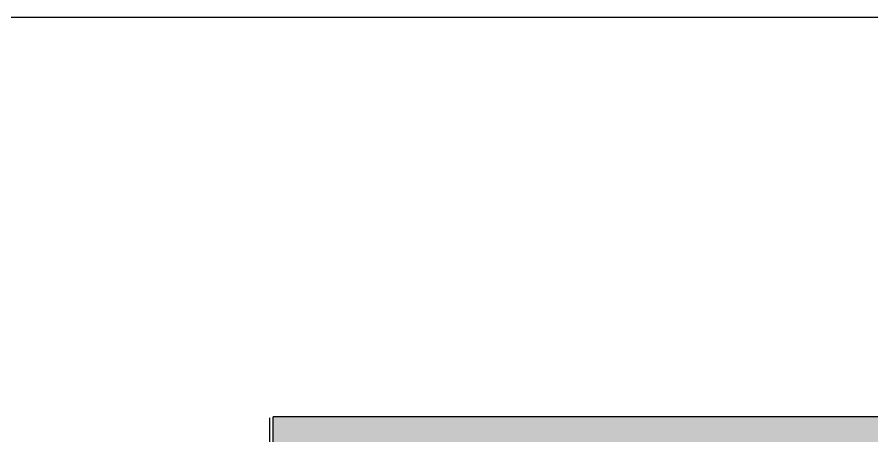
# Model space of a CAD drawing. Extents: x -36 to 357, y 137 to 237.
# Drawn here: x 15.274 to 18.837, y 212.768 to 214.513 of the extents above; entities that cross this region are included whole.
import ezdxf

# ---------------------------------------------------------------- set-up
doc = ezdxf.new("R2010")
doc.units = 0
doc.header["$LTSCALE"] = 0.01
doc.layers.get('0').update_dxf_attribs({"linetype": 'CONTINUOUS'})
for name, color, linetype in [('01', 1, 'CONTINUOUS'), ('ARQ-ALV-CORTE', 3, 'CONTINUOUS'), ('ARQ-HTC', 9, 'CONTINUOUS')]:
    doc.layers.add(name, color=color, linetype=linetype)

msp = doc.modelspace()

# ---------------------------------------------------------------- hatches: boundary and pattern name
at = {"layer": 'ARQ-HTC'}
h = msp.add_hatch(dxfattribs=at)
h.set_pattern_fill('AR-CONC', color=251, scale=0.001, style=0)
h.set_pattern_definition([(49.99999999999999, (3.391740010399356, -10.49770428171772), (0.182184668996004, -0.01593908553890309), [0.01905, -0.20955]), (355, (3.391740010399356, -10.49770428171772), (-0.03524342142496934, 0.1910568452390352), [0.01524, -0.16764058417]), (100.4514447, (3.406922017399356, -10.49903253521771), (0.1469412470903533, 0.1751177519121951), [0.01619000879999996, -0.1780902445999997]), (46.18420000000002, (3.391740010399356, -10.44690428171771), (0.2710790408921299, -0.04204232793272715), [0.02857499999999996, -0.3143249999999994]), (96.63555760999992, (3.414329910399356, -10.4504077817177), (0.237404134051503, 0.2474261245977215), [0.02428502314, -0.26713560816]), (351.1841511700001, (3.391740010399356, -10.44690428171771), (0.237404134064977, 0.2474261245855326), [0.02285996707, -0.25145973192]), (21, (3.417140010399358, -10.45960428171773), (0.1516143912691325, -0.1022651981870876), [0.01905, -0.20955]), (326.0000000000001, (3.417140010399358, -10.45960428171773), (0.06180202834764707, 0.1841879661223193), [0.01524, -0.16764]), (71.45144499999999, (3.429774542999358, -10.46812638161771), (0.2134164192787162, 0.08192276888590524), [0.0161900088, -0.1780899376]), (37.50000000000001, (3.391740010399356, -10.49770428171772), (0.003088603250591816, 0.0845550388731531), [0, -0.165608, 0, -0.17018, 0, -0.168275]), (7.499999999999999, (3.391740010399356, -10.49770428171772), (0.06681966251030574, 0.1001805748181195), [0, -0.09702799999999999, 0, -0.161798, 0, -0.06413500000000001]), (327.5, (3.335098010399356, -10.49770428171772), (0.1355905951668714, -0.005728743992673458), [0, -0.0635, 0, -0.19812, 0, -0.26289]), (317.5, (3.309698010399355, -10.49770428171772), (0.148129181386018, 0.02542649103333302), [0, -0.08255, 0, -0.131572, 0, -0.18669])])
h.paths.add_polyline_path([(16.34168143111236, 212.8475418997401), (21.06168058570425, 212.8475418997401), (21.06168058570425, 212.4975418997401), (20.94168113894885, 212.4975418997401), (20.94168113894885, 212.7325418997401), (16.46168143111212, 212.7325418997402), (16.46168143111212, 212.4975419177669), (16.341681431112, 212.4975418997401)])

# ---------------------------------------------------------------- linework, layer by layer
msp.add_lwpolyline([(3.381712596769148, 214.5129835931637), (33.03898927758897, 214.5129835931637), (33.03898927758897, 195.3902712384815), (3.381712596769148, 195.3902712384815)], close=True)
at = {"layer": '01'}
msp.add_line((16.32668140273084, 212.8426604602955), (16.32668049576555, 209.9325413465804), dxfattribs=at)
at = {"layer": 'ARQ-ALV-CORTE'}
msp.add_line((16.34168143111236, 212.4975428222122), (16.34168143111236, 212.8475418997401), dxfattribs=at)
at = {"layer": 'ARQ-ALV-CORTE', "elevation": -0.03735017881426218}
msp.add_lwpolyline([(21.06168058570425, 212.8475418997401), (16.34168143111236, 212.8475418997401)], dxfattribs=at)

doc.saveas('drawing.dxf')
